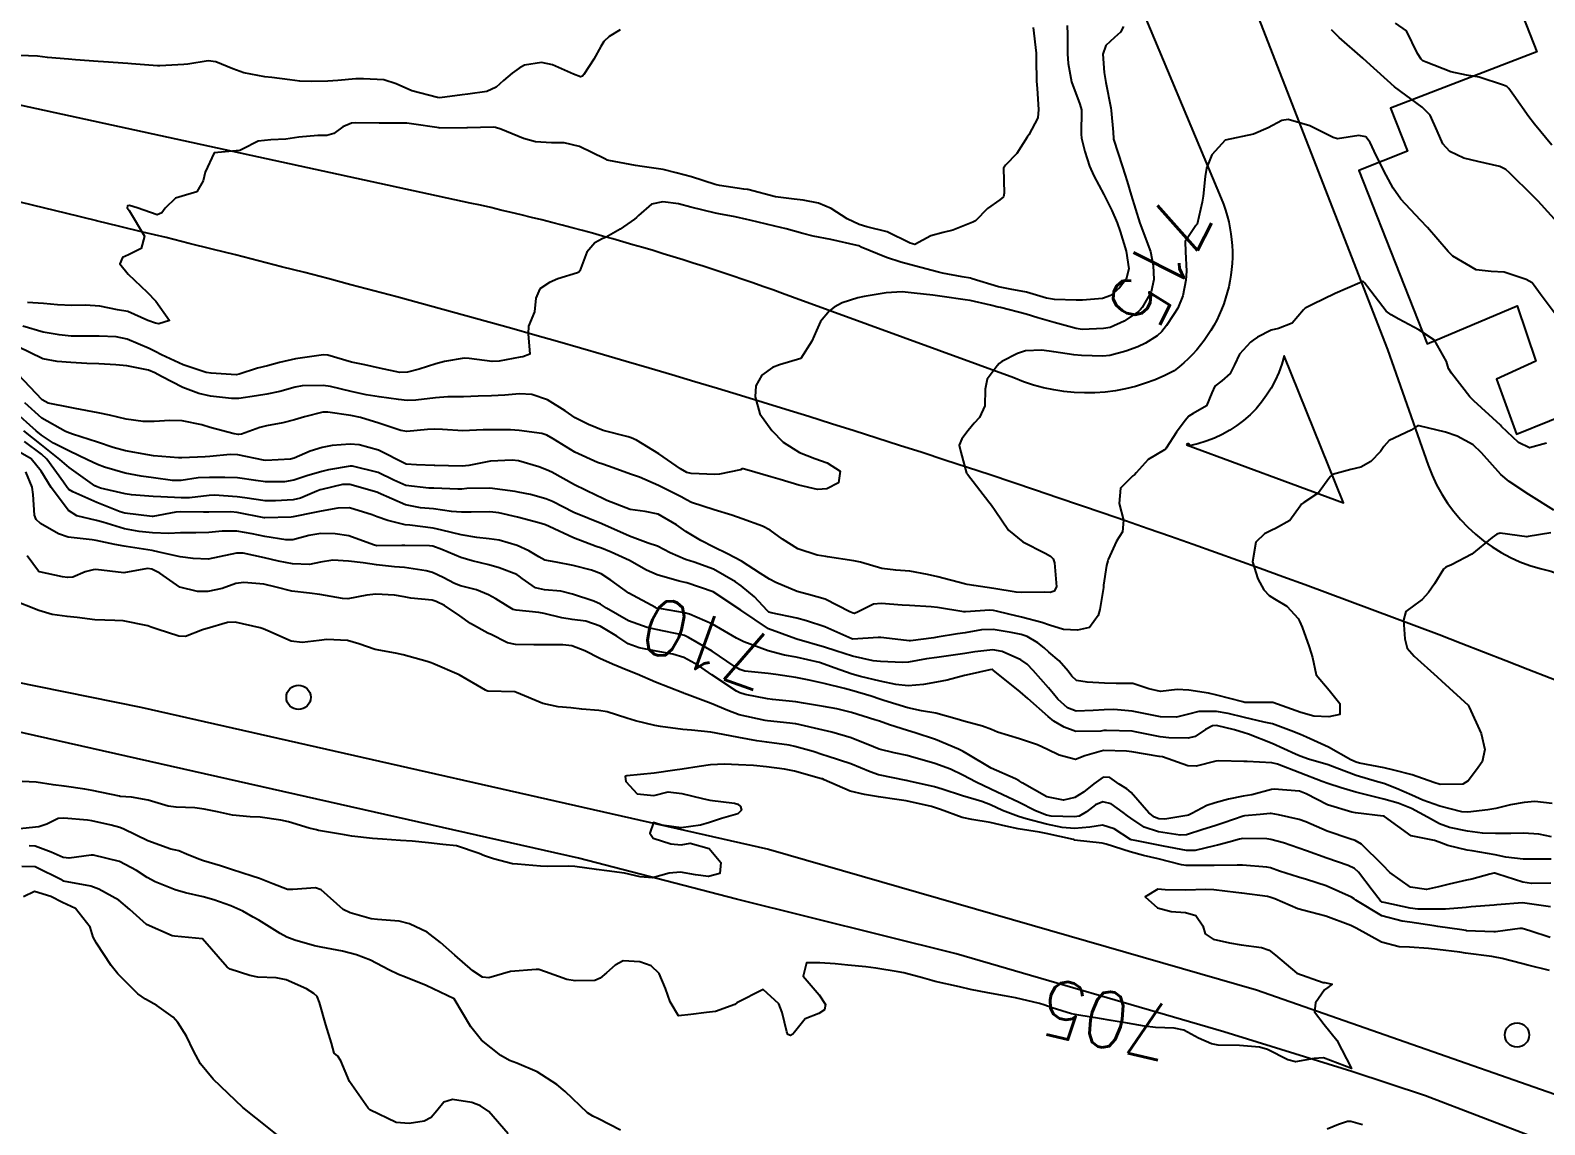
# Model space of a CAD drawing. Header units: metres. Extents: x 286371 to 293043, y 7462578 to 7466404.
# Drawn here: x 292730.1 to 292838, y 7462819.4 to 7462897.4 of the extents above; entities that cross this region are included whole.
import ezdxf
from ezdxf.enums import TextEntityAlignment as Align

# ---------------------------------------------------------------- set-up
doc = ezdxf.new("R2010")
doc.units = ezdxf.units.M
doc.header["$MEASUREMENT"] = 0
for name, color, linetype in [('Cotas', 45, 'Continuous'), ('Curvas de Nivel 1m', 11, 'Continuous'), ('Curvas de Nivel 5m', 15, 'Continuous'), ('Edificações', 30, 'Continuous'), ('Linha Férrea', 20, 'Continuous'), ('Postes', 20, 'Continuous'), ('Vias primárias', 230, 'Continuous')]:
    doc.layers.add(name, color=color, linetype=linetype)
doc.styles.add('Style-STANDARD', font='STANDARD.shx')

msp = doc.modelspace()

# ---------------------------------------------------------------- linework, layer by layer
at = {"layer": 'Curvas de Nivel 1m', "flags": 128}
for points, elevation in [([(292808.01, 7462897.64), (292807.8, 7462897.23), (292807.38, 7462896.84), (292806.76, 7462896.27), (292806.54, 7462895.66), (292806.64, 7462894.36), (292806.76, 7462893.65), (292807.12, 7462891.84), (292807.14, 7462891.65), (292807.27, 7462890.1), (292807.3, 7462889.64), (292807.31, 7462889.59), (292807.95, 7462887.63), (292808.27, 7462886.58), (292808.56, 7462885.62), (292809.17, 7462883.61), (292809.93, 7462881.6), (292810.13, 7462880.6), (292810.17, 7462879.6), (292809.98, 7462878.72), (292809.35, 7462877.61), (292809.23, 7462877.46), (292809.08, 7462877.32), (292808.07, 7462876.63), (292807.06, 7462876.19), (292806.6, 7462876.11), (292805.06, 7462876.05), (292804.64, 7462876.1), (292803.07, 7462876.54), (292801.91, 7462876.88), (292801.07, 7462877.12), (292799.25, 7462877.6), (292799.08, 7462877.64), (292798.53, 7462877.77), (292797.09, 7462878.1), (292796.73, 7462878.16), (292795.09, 7462878.4), (292794.44, 7462878.49), (292793.1, 7462878.63), (292792.24, 7462878.73), (292791.1, 7462878.64), (292789.55, 7462878.38), (292789.09, 7462878.3), (292787.96, 7462877.94), (292787.4, 7462877.63), (292787.08, 7462877.38), (292786.42, 7462876.61), (292786.15, 7462875.97), (292785.81, 7462875.2), (292785.02, 7462873.98), (292783.5, 7462873.52), (292783.01, 7462873.33), (292782.24, 7462872.79), (292781.83, 7462872.03), (292781.78, 7462871.23), (292782.11, 7462870.03), (292782.95, 7462868.84), (292783.77, 7462868), (292784.92, 7462867.27), (292786.03, 7462866.85), (292786.91, 7462866.53), (292787.82, 7462865.94), (292787.71, 7462865.12), (292786.88, 7462864.68), (292786.21, 7462864.64), (292784.89, 7462864.94), (292783.55, 7462865.34), (292782.9, 7462865.54), (292781.18, 7462866.04), (292780.91, 7462866.11), (292780.85, 7462866.1), (292780.73, 7462866.05), (292779.24, 7462865.72), (292778.9, 7462865.71), (292777.22, 7462865.78), (292776.9, 7462865.85), (292776.45, 7462866.11), (292774.92, 7462867.19), (292773.31, 7462868.16), (292772.94, 7462868.33), (292772.72, 7462868.38), (292770.94, 7462868.85), (292769.89, 7462869.27), (292768.96, 7462869.75), (292768.24, 7462870.24), (292766.99, 7462871.03), (292765.86, 7462871.4), (292764.99, 7462871.45), (292763.93, 7462871.36), (292762.99, 7462871.32), (292762.03, 7462871.29), (292760.99, 7462871.25), (292759.87, 7462871.25), (292758.99, 7462871.17), (292757.59, 7462871), (292756.98, 7462870.98), (292756.36, 7462871.04), (292754.99, 7462871.24), (292754.06, 7462871.39), (292752.99, 7462871.61), (292751.51, 7462871.98), (292751, 7462872.05), (292749.49, 7462872.03), (292749, 7462871.94), (292747.91, 7462871.63), (292746.99, 7462871.43), (292746.25, 7462871.31), (292744.98, 7462871.13), (292744.46, 7462871.12), (292742.98, 7462871.3), (292742.14, 7462871.49), (292740.99, 7462871.9), (292739.49, 7462872.68), (292739.01, 7462872.95), (292738.56, 7462873.14), (292737.02, 7462873.45), (292736.22, 7462873.52), (292735.02, 7462873.6), (292734.15, 7462873.62), (292733.02, 7462873.68), (292732.05, 7462873.76), (292731.02, 7462873.96), (292729.22, 7462874.83)], 716), ([(292772.16, 7462897.4), (292771.38, 7462896.92), (292771, 7462896.57), (292770.78, 7462896.2), (292770.27, 7462895.29), (292769.57, 7462894.22), (292769.46, 7462894.09), (292769.33, 7462894.04), (292768.82, 7462894.23), (292767.34, 7462894.9), (292766.54, 7462895.07), (292765.34, 7462894.88), (292764.97, 7462894.66), (292764.47, 7462894.3), (292763.84, 7462893.79), (292763.32, 7462893.31), (292762.65, 7462892.99), (292761.31, 7462892.81), (292760.9, 7462892.76), (292759.31, 7462892.54), (292759.13, 7462892.56), (292757.31, 7462893.05), (292756.2, 7462893.55), (292755.33, 7462893.83), (292753.88, 7462893.91), (292753.33, 7462893.89), (292752.03, 7462893.79), (292751.33, 7462893.73), (292750.14, 7462893.7), (292749.33, 7462893.74), (292748.62, 7462893.83), (292747.34, 7462893.99), (292746.83, 7462894.05), (292745.34, 7462894.33), (292744.55, 7462894.61), (292743.35, 7462895.1), (292742.81, 7462895.18), (292741.35, 7462894.95), (292741.08, 7462894.92), (292739.35, 7462894.83), (292739.2, 7462894.83), (292737.35, 7462894.97), (292737.07, 7462895), (292735.35, 7462895.12), (292734.96, 7462895.14), (292733.35, 7462895.25), (292732.85, 7462895.29), (292731.35, 7462895.43), (292730.65, 7462895.52), (292729.36, 7462895.57)], 719), ([(292803.99, 7462897.7), (292804.03, 7462897.05), (292804.02, 7462895.69), (292804.06, 7462894.99), (292804.3, 7462893.69), (292804.9, 7462892.09), (292805.02, 7462891.68), (292804.99, 7462889.96), (292805.02, 7462889.68), (292805.25, 7462888.72), (292805.59, 7462887.67), (292805.9, 7462886.99), (292806.62, 7462885.65), (292807.19, 7462884.52), (292807.56, 7462883.64), (292807.78, 7462883.02), (292808.21, 7462881.63), (292808.39, 7462880.36), (292808.21, 7462879.63), (292807.73, 7462879.01), (292807.1, 7462878.45), (292806.51, 7462878.24), (292805.09, 7462878.13), (292804.65, 7462878.13), (292803.09, 7462878.17), (292802.53, 7462878.28), (292801.1, 7462878.69), (292799.95, 7462878.91), (292799.1, 7462879.09), (292797.24, 7462879.66), (292797.11, 7462879.7), (292796.53, 7462879.8), (292795.12, 7462880.06), (292794.83, 7462880.12), (292793.12, 7462880.57), (292792.16, 7462880.84), (292791.13, 7462881.17), (292789.33, 7462881.91), (292789.16, 7462881.99), (292789.04, 7462882.03), (292787.16, 7462882.45), (292785.9, 7462882.7), (292785.17, 7462882.88), (292783.98, 7462883.2), (292783.17, 7462883.39), (292781.39, 7462883.83), (292781.18, 7462883.87), (292780.34, 7462884.06), (292779.19, 7462884.28), (292778.95, 7462884.32), (292777.19, 7462884.75), (292776.31, 7462885), (292775.2, 7462885.14), (292774.38, 7462884.96), (292773.45, 7462884.16), (292773.33, 7462884.01), (292773.18, 7462883.9), (292772.16, 7462883.19), (292771.16, 7462882.62), (292770.87, 7462882.49), (292770.34, 7462882.21), (292769.79, 7462881.56), (292769.28, 7462880.22), (292769.22, 7462880.13), (292769.12, 7462880.08), (292767.72, 7462879.64), (292767.11, 7462879.39), (292766.44, 7462878.93), (292766.14, 7462878.27), (292766.06, 7462877.29), (292765.62, 7462876.28), (292765.6, 7462875.73), (292765.73, 7462874.27), (292765.22, 7462874.1), (292765.03, 7462874.07), (292763.54, 7462873.79), (292763.03, 7462873.77), (292761.39, 7462873.98), (292761.03, 7462873.99), (292759.64, 7462873.75), (292759.02, 7462873.59), (292757.84, 7462873.22), (292757.01, 7462873), (292756.46, 7462872.98), (292755.02, 7462873.28), (292753.97, 7462873.51), (292753.02, 7462873.72), (292751.33, 7462874.2), (292751.03, 7462874.23), (292749.53, 7462874.02), (292749.03, 7462873.94), (292747.89, 7462873.69), (292747.02, 7462873.45), (292746.31, 7462873.28), (292745.01, 7462872.85), (292744.79, 7462872.82), (292743.01, 7462872.92), (292742.66, 7462872.98), (292741.02, 7462873.51), (292739.48, 7462874.23), (292739.03, 7462874.47), (292738.6, 7462874.69), (292737.04, 7462875.35), (292736.25, 7462875.52), (292735.05, 7462875.56), (292734.24, 7462875.56), (292733.05, 7462875.57), (292732.19, 7462875.65), (292731.05, 7462875.86), (292729.61, 7462876.28)], 717), ([(292801.57, 7462897.55), (292801.78, 7462895.73), (292801.8, 7462895.28), (292801.82, 7462893.73), (292801.86, 7462893.2), (292801.96, 7462891.72), (292801.9, 7462891.12), (292801.28, 7462889.9), (292801.2, 7462889.81), (292801.15, 7462889.74), (292800.42, 7462888.58), (292799.61, 7462887.76), (292799.47, 7462887.53), (292799.51, 7462885.76), (292799.47, 7462885.49), (292799.2, 7462885.29), (292798.32, 7462884.65), (292797.47, 7462883.79), (292797.28, 7462883.69), (292797.17, 7462883.64), (292795.86, 7462883.12), (292795.16, 7462882.96), (292794.29, 7462882.71), (292793.15, 7462882.1), (292792.81, 7462882.2), (292791.17, 7462883), (292789.73, 7462883.35), (292789.18, 7462883.52), (292788.32, 7462883.93), (292787.19, 7462884.65), (292786.29, 7462885.05), (292785.2, 7462885.26), (292784.54, 7462885.33), (292783.21, 7462885.49), (292781.24, 7462886.02), (292781.21, 7462886.02), (292780.97, 7462886.05), (292779.22, 7462886.29), (292778.93, 7462886.37), (292777.23, 7462886.91), (292776.15, 7462887.2), (292775.23, 7462887.43), (292773.73, 7462887.66), (292773.24, 7462887.73), (292771.35, 7462888.08), (292771.24, 7462888.11), (292771.06, 7462888.2), (292769.26, 7462889.07), (292768.17, 7462889.33), (292767.26, 7462889.33), (292766.12, 7462889.41), (292765.26, 7462889.64), (292763.65, 7462890.31), (292763.28, 7462890.43), (292763.14, 7462890.45), (292761.27, 7462890.41), (292761.22, 7462890.4), (292759.27, 7462890.39), (292759.25, 7462890.4), (292757.28, 7462890.69), (292756.96, 7462890.73), (292755.28, 7462890.74), (292754.98, 7462890.74), (292753.28, 7462890.76), (292753.02, 7462890.73), (292752.39, 7462890.48), (292751.75, 7462890), (292751.26, 7462889.86), (292750.62, 7462889.87), (292749.26, 7462889.75), (292748.33, 7462889.61), (292747.26, 7462889.56), (292746.37, 7462889.47), (292745.25, 7462888.88), (292745.06, 7462888.79), (292743.24, 7462888.62), (292742.6, 7462887.26), (292742.45, 7462886.64), (292741.99, 7462885.86), (292741.2, 7462885.62), (292740.47, 7462885.39), (292739.73, 7462884.68), (292739.5, 7462884.35), (292739.18, 7462884.21), (292737.75, 7462884.71), (292737.19, 7462884.88), (292737.05, 7462884.85), (292737.04, 7462884.72), (292737.18, 7462884.52), (292738.26, 7462882.7), (292738.04, 7462881.8), (292737.13, 7462881.35), (292736.69, 7462881.16), (292736.52, 7462880.72), (292737.11, 7462879.98), (292738.45, 7462878.69), (292739.08, 7462878.05), (292740.06, 7462876.67), (292739.3, 7462876.44), (292739.06, 7462876.49), (292738.5, 7462876.69), (292737.07, 7462877.31), (292736.35, 7462877.45), (292735.08, 7462877.69), (292734.07, 7462877.77), (292733.08, 7462877.75), (292732.07, 7462877.8), (292731.08, 7462877.88), (292729.94, 7462877.97)], 718), ([(292839.18, 7462883.4), (292837.55, 7462885.18), (292837.21, 7462885.53), (292835.52, 7462887.21), (292835.24, 7462887.45), (292834.82, 7462887.65), (292833.25, 7462888.02), (292832.27, 7462888.24), (292831.26, 7462888.72), (292830.77, 7462889.28), (292830.37, 7462890.2), (292829.87, 7462891.3), (292829.3, 7462891.89), (292827.32, 7462893.33), (292825.35, 7462895.12), (292825.07, 7462895.37), (292823.38, 7462896.85), (292822.84, 7462897.4)], 716), ([(292838.53, 7462889.17), (292837.29, 7462890.67), (292836.88, 7462891.19), (292835.81, 7462892.72), (292835.46, 7462893.21), (292835.33, 7462893.35), (292835.09, 7462893.46), (292833.34, 7462894.01), (292832.44, 7462894.15), (292831.34, 7462894.39), (292829.57, 7462895.08), (292829.35, 7462895.18), (292829.21, 7462895.31), (292828.97, 7462895.7), (292828.18, 7462897.32), (292827.39, 7462897.87)], 717), ([(292838.15, 7462867.95), (292836.93, 7462867.61), (292836.15, 7462867.98), (292834.95, 7462869.12), (292834.86, 7462869.22), (292832.98, 7462870.95), (292832.68, 7462871.25), (292831.37, 7462872.92), (292831.16, 7462873.27), (292831.03, 7462873.77), (292830.16, 7462875.29), (292829.06, 7462876.01), (292827.63, 7462876.77), (292827.08, 7462877.08), (292826.73, 7462877.34), (292825.39, 7462879.09), (292825.18, 7462879.36), (292825.12, 7462879.43), (292825.03, 7462879.45), (292824.84, 7462879.37), (292823.1, 7462878.6), (292821.48, 7462877.81), (292821.09, 7462877.63), (292820.96, 7462877.57), (292820.84, 7462877.44), (292820.02, 7462876.5), (292819.06, 7462876.11), (292818.54, 7462875.99), (292817.55, 7462875.49), (292817.26, 7462875.29), (292817.05, 7462875.13), (292816.27, 7462874.27), (292815.91, 7462873.51), (292815.62, 7462872.91), (292815.01, 7462872.37), (292814.52, 7462872.01), (292814.3, 7462871.53), (292813.93, 7462870.59), (292812.97, 7462870.06), (292812.66, 7462869.87), (292812.41, 7462869.56), (292811.8, 7462868.72), (292811.05, 7462867.58), (292811, 7462867.51), (292810.93, 7462867.46), (292809.76, 7462866.77), (292808.91, 7462865.82), (292808.81, 7462865.71), (292808.68, 7462865.62), (292807.79, 7462864.73), (292807.71, 7462863.63), (292808.02, 7462862.46), (292807.95, 7462861.63), (292807.51, 7462860.96), (292806.92, 7462859.64), (292806.89, 7462859.56), (292806.81, 7462859.22), (292806.6, 7462857.83), (292806.58, 7462857.65), (292806.32, 7462856.08), (292806.2, 7462855.65), (292805.6, 7462854.8), (292804.73, 7462854.62), (292803.75, 7462854.67), (292802.73, 7462854.97), (292802.19, 7462855.17), (292800.75, 7462855.55), (292799.84, 7462855.76), (292798.97, 7462855.98), (292798.76, 7462856.02), (292798.5, 7462856.04), (292796.76, 7462855.92), (292796.63, 7462855.93), (292794.76, 7462856.23), (292794.32, 7462856.28), (292792.76, 7462856.37), (292792.24, 7462856.4), (292790.76, 7462856.52), (292790.2, 7462856.46), (292789.12, 7462855.92), (292788.86, 7462855.81), (292788.75, 7462855.82), (292788.51, 7462855.93), (292786.77, 7462856.82), (292785.58, 7462857.16), (292784.77, 7462857.37), (292783.24, 7462858.01), (292782.79, 7462858.25), (292782.16, 7462858.66), (292780.81, 7462859.53), (292779.81, 7462860.06), (292778.82, 7462860.53), (292777.91, 7462861.01), (292776.84, 7462861.65), (292776.18, 7462862.11), (292774.86, 7462862.88), (292773.93, 7462863.08), (292772.86, 7462863.22), (292771.2, 7462863.86), (292770.87, 7462864.02), (292770.46, 7462864.2), (292768.89, 7462864.98), (292767.28, 7462865.87), (292766.9, 7462866.05), (292766.36, 7462866.26), (292764.91, 7462866.67), (292764.47, 7462866.73), (292762.91, 7462866.66), (292761.38, 7462866.35), (292760.91, 7462866.29), (292758.95, 7462866.35), (292758.91, 7462866.35), (292757.65, 7462866.4), (292756.91, 7462866.44), (292756.87, 7462866.46), (292754.93, 7462867.44), (292753.57, 7462867.82), (292752.93, 7462867.87), (292751.64, 7462867.78), (292750.93, 7462867.64), (292750.08, 7462867.36), (292748.92, 7462866.86), (292748.66, 7462866.79), (292746.92, 7462866.71), (292746.75, 7462866.73), (292744.92, 7462867.1), (292744.38, 7462867.14), (292742.92, 7462866.99), (292742.59, 7462866.96), (292740.92, 7462866.89), (292740.69, 7462866.89), (292738.92, 7462867.04), (292738.51, 7462867.1), (292736.92, 7462867.39), (292736.03, 7462867.62), (292734.93, 7462868), (292733.15, 7462868.57), (292732.94, 7462868.64), (292732.63, 7462868.78), (292730.96, 7462869.73), (292729.74, 7462870.82)], 714), ([(292838.66, 7462863.16), (292836.88, 7462864.28), (292835.49, 7462865.21), (292834.9, 7462865.7), (292833.52, 7462867.24), (292832.93, 7462867.82), (292831.78, 7462868.43), (292830.95, 7462868.72), (292829.08, 7462869.17), (292828.95, 7462869.17), (292828.51, 7462868.87), (292826.94, 7462868.12), (292826.57, 7462867.71), (292826.32, 7462867.35), (292825.63, 7462866.64), (292824.91, 7462866.23), (292824.22, 7462866.07), (292822.9, 7462865.7), (292822.75, 7462865.56), (292822.64, 7462865.41), (292821.9, 7462864.41), (292820.87, 7462863.72), (292820.7, 7462863.6), (292820.59, 7462863.44), (292819.86, 7462862.44), (292818.84, 7462861.86), (292818.57, 7462861.74), (292818.05, 7462861.48), (292817.43, 7462860.88), (292817.2, 7462859.49), (292817.58, 7462858.27), (292818.02, 7462857.48), (292818.39, 7462857.09), (292818.76, 7462856.85), (292819.64, 7462856.33), (292820.45, 7462855.44), (292820.56, 7462855.26), (292820.74, 7462854.84), (292821.24, 7462853.43), (292821.47, 7462852.66), (292821.73, 7462851.42), (292822.67, 7462850.35), (292823.43, 7462849.39), (292823.43, 7462848.6), (292822.64, 7462848.44), (292821.57, 7462848.49), (292820.64, 7462848.75), (292818.65, 7462849.46), (292816.69, 7462849.46), (292816.65, 7462849.46), (292816.51, 7462849.5), (292814.66, 7462849.99), (292814.07, 7462850.13), (292812.67, 7462850.35), (292811.84, 7462850.39), (292810.66, 7462850.25), (292809.83, 7462850.43), (292808.67, 7462850.82), (292807.49, 7462850.82), (292806.67, 7462850.83), (292805.42, 7462850.91), (292804.67, 7462851.02), (292804.33, 7462851.33), (292804.07, 7462851.69), (292803.43, 7462852.44), (292802.7, 7462853.04), (292802.35, 7462853.35), (292801.91, 7462853.72), (292801.16, 7462854.17), (292800.73, 7462854.31), (292800.02, 7462854.46), (292798.74, 7462854.66), (292797.89, 7462854.63), (292796.73, 7462854.43), (292796.19, 7462854.35), (292794.73, 7462854.12), (292794.49, 7462854.08), (292792.84, 7462853.86), (292792.74, 7462853.85), (292792.56, 7462853.87), (292790.73, 7462854.09), (292790.53, 7462854.09), (292788.72, 7462853.98), (292788.65, 7462854), (292786.74, 7462854.86), (292785.42, 7462855.29), (292784.75, 7462855.46), (292782.91, 7462855.85), (292782.75, 7462855.9), (292782.62, 7462856.02), (292781.72, 7462856.99), (292780.78, 7462857.77), (292780.38, 7462858.05), (292778.8, 7462858.96), (292777.43, 7462859.47), (292776.81, 7462859.64), (292775.72, 7462860.12), (292774.82, 7462860.59), (292774.14, 7462860.82), (292772.83, 7462861.32), (292770.84, 7462862.19), (292768.86, 7462863.01), (292767.33, 7462863.79), (292766.87, 7462863.98), (292765.76, 7462864.27), (292764.88, 7462864.45), (292764.67, 7462864.49), (292762.88, 7462864.73), (292761.23, 7462864.7), (292760.88, 7462864.66), (292760.58, 7462864.66), (292758.88, 7462864.74), (292758.53, 7462864.74), (292756.89, 7462864.92), (292756.02, 7462865.3), (292754.91, 7462865.86), (292753.09, 7462866.29), (292752.91, 7462866.29), (292751.37, 7462866.04), (292750.91, 7462865.93), (292749.83, 7462865.6), (292748.9, 7462865.3), (292748.25, 7462865.19), (292746.89, 7462865.18), (292746.2, 7462865.27), (292744.9, 7462865.48), (292744, 7462865.5), (292742.9, 7462865.5), (292742.08, 7462865.46), (292740.89, 7462865.29), (292740.26, 7462865.29), (292738.9, 7462865.47), (292738.02, 7462865.58), (292736.9, 7462865.79), (292735.42, 7462866.22), (292734.91, 7462866.42), (292734.21, 7462866.76), (292732.92, 7462867.36), (292731.78, 7462867.95), (292730.94, 7462868.5), (292730.56, 7462868.81), (292728.97, 7462870.24)], 713), ([(292838.46, 7462861.54), (292836.84, 7462861.28), (292836.75, 7462861.27), (292834.84, 7462861.52), (292834.6, 7462861.46), (292834.28, 7462861.22), (292832.82, 7462860.02), (292831.38, 7462859.28), (292830.97, 7462859.11), (292830.8, 7462858.95), (292830.16, 7462857.92), (292829.75, 7462857.3), (292829.28, 7462856.79), (292828.76, 7462856.43), (292828.13, 7462855.95), (292827.96, 7462855.33), (292828.05, 7462854), (292828.22, 7462853.32), (292828.71, 7462852.75), (292830.36, 7462851.29), (292830.68, 7462851.01), (292832.56, 7462849.26), (292832.65, 7462849.13), (292833.49, 7462847.24), (292833.75, 7462846.1), (292833.56, 7462845.24), (292833.16, 7462844.67), (292832.57, 7462843.87), (292832.18, 7462843.65), (292830.57, 7462843.62), (292830.12, 7462843.75), (292828.58, 7462844.3), (292827.27, 7462844.64), (292826.59, 7462844.8), (292824.82, 7462845.14), (292824.59, 7462845.2), (292824.22, 7462845.38), (292822.61, 7462846.28), (292821.05, 7462847), (292820.62, 7462847.17), (292819.96, 7462847.44), (292818.63, 7462847.93), (292818.04, 7462848.07), (292816.64, 7462848.4), (292815.48, 7462848.67), (292814.64, 7462848.82), (292813.38, 7462848.81), (292812.64, 7462848.62), (292811.78, 7462848.42), (292810.64, 7462848.45), (292809.58, 7462848.66), (292808.64, 7462848.84), (292807.33, 7462848.95), (292806.64, 7462848.94), (292805.86, 7462848.88), (292804.64, 7462848.84), (292804.03, 7462849.08), (292803.34, 7462849.7), (292803.03, 7462850.08), (292802.67, 7462850.5), (292801.57, 7462851.73), (292801.14, 7462852.19), (292800.7, 7462852.51), (292799.38, 7462853.09), (292798.71, 7462853.22), (292797.43, 7462853.07), (292796.71, 7462852.95), (292795.71, 7462852.82), (292794.71, 7462852.67), (292793.99, 7462852.56), (292792.7, 7462852.33), (292792.26, 7462852.31), (292790.7, 7462852.39), (292790.17, 7462852.44), (292788.71, 7462852.75), (292787.52, 7462853.14), (292786.72, 7462853.41), (292784.74, 7462853.97), (292784.66, 7462853.99), (292782.73, 7462854.7), (292780.75, 7462856.04), (292778.77, 7462857.34), (292776.9, 7462857.99), (292776.78, 7462858.01), (292776.35, 7462858.11), (292774.79, 7462858.56), (292774.04, 7462858.9), (292772.81, 7462859.57), (292771.52, 7462860.18), (292770.82, 7462860.45), (292770.44, 7462860.58), (292768.83, 7462861.19), (292767.1, 7462861.99), (292766.84, 7462862.11), (292766.35, 7462862.26), (292764.85, 7462862.67), (292763.52, 7462862.98), (292762.86, 7462863.05), (292761.55, 7462863.03), (292760.85, 7462863.02), (292760.15, 7462863.07), (292758.86, 7462863.25), (292757.94, 7462863.32), (292756.87, 7462863.55), (292754.92, 7462864.41), (292754.88, 7462864.43), (292754.83, 7462864.45), (292752.89, 7462864.99), (292752.38, 7462864.99), (292750.89, 7462864.64), (292750.78, 7462864.61), (292750.55, 7462864.51), (292749.38, 7462864.02), (292748.87, 7462863.91), (292747.61, 7462863.82), (292746.87, 7462863.84), (292745.41, 7462864.05), (292744.88, 7462864.12), (292743.26, 7462864.23), (292742.88, 7462864.22), (292741.47, 7462864.05), (292740.87, 7462864.04), (292739.43, 7462864.12), (292738.88, 7462864.14), (292737.33, 7462864.25), (292736.88, 7462864.33), (292735.13, 7462864.74), (292734.89, 7462864.82), (292734.74, 7462864.89), (292732.91, 7462866.2), (292732.23, 7462866.78), (292730.93, 7462867.83), (292729.66, 7462868.82)], 712), ([(292838.55, 7462842.26), (292837.32, 7462842.41), (292836.55, 7462842.33), (292835.59, 7462842.17), (292834.54, 7462841.91), (292833.97, 7462841.81), (292832.54, 7462841.64), (292832.12, 7462841.68), (292830.55, 7462842.07), (292829.35, 7462842.5), (292828.56, 7462842.86), (292827.47, 7462843.33), (292826.57, 7462843.68), (292826.11, 7462843.81), (292824.58, 7462844.25), (292823.2, 7462844.78), (292822.59, 7462845.01), (292821.19, 7462845.43), (292820.6, 7462845.63), (292820.27, 7462845.77), (292818.61, 7462846.54), (292816.91, 7462847.2), (292816.62, 7462847.29), (292815.91, 7462847.51), (292814.63, 7462847.81), (292814.35, 7462847.8), (292813.86, 7462847.54), (292813.12, 7462847.04), (292812.61, 7462846.93), (292811.24, 7462846.95), (292810.62, 7462847.02), (292808.85, 7462847.38), (292808.62, 7462847.41), (292806.8, 7462847.47), (292806.62, 7462847.46), (292806.4, 7462847.42), (292804.62, 7462847.4), (292803.78, 7462847.7), (292803.06, 7462848.14), (292802.64, 7462848.46), (292801.2, 7462849.74), (292800.66, 7462850.21), (292798.74, 7462851.77), (292798.68, 7462851.8), (292798.66, 7462851.8), (292798.48, 7462851.78), (292797.02, 7462851.46), (292796.68, 7462851.38), (292795.45, 7462851.05), (292794.68, 7462850.9), (292793.77, 7462850.75), (292792.67, 7462850.65), (292791.8, 7462850.74), (292790.68, 7462850.99), (292789.28, 7462851.32), (292788.69, 7462851.49), (292787.41, 7462851.94), (292786.7, 7462852.2), (292786.36, 7462852.3), (292784.7, 7462852.68), (292783.86, 7462852.84), (292782.71, 7462853.13), (292780.97, 7462853.79), (292780.72, 7462853.9), (292780.44, 7462854.05), (292778.74, 7462855.04), (292777.1, 7462855.75), (292776.75, 7462855.85), (292775.1, 7462856.13), (292774.75, 7462856.19), (292774.67, 7462856.22), (292772.77, 7462857.25), (292771.48, 7462858.18), (292770.79, 7462858.62), (292770.12, 7462858.88), (292768.8, 7462859.22), (292767.6, 7462859.45), (292766.8, 7462859.61), (292766.37, 7462859.83), (292765.66, 7462860.27), (292764.82, 7462860.65), (292763.53, 7462861.02), (292762.83, 7462861.13), (292761.94, 7462861.22), (292760.83, 7462861.41), (292759.46, 7462861.75), (292758.84, 7462861.88), (292757.16, 7462862.09), (292756.84, 7462862.13), (292755.61, 7462862.43), (292754.85, 7462862.68), (292754.48, 7462862.83), (292752.87, 7462863.32), (292752.04, 7462863.31), (292750.86, 7462863.1), (292750.38, 7462863), (292748.86, 7462862.69), (292748.72, 7462862.67), (292746.85, 7462862.62), (292746.8, 7462862.62), (292744.86, 7462862.99), (292744.42, 7462863.04), (292742.86, 7462863.03), (292742.47, 7462863.02), (292740.86, 7462863.04), (292740.5, 7462863.02), (292738.85, 7462862.72), (292738.82, 7462862.72), (292736.86, 7462862.96), (292736.54, 7462863.04), (292734.87, 7462863.7), (292733.17, 7462864.48), (292732.88, 7462864.64), (292732.76, 7462864.78), (292732.5, 7462865.17), (292731.31, 7462866.8), (292730.92, 7462867.15), (292729.71, 7462868.05)], 711), ([(292838.48, 7462838.29), (292837.37, 7462838.3), (292836.48, 7462838.3), (292835.25, 7462838.45), (292834.48, 7462838.61), (292832.86, 7462838.88), (292832.5, 7462838.94), (292831.13, 7462839.28), (292830.51, 7462839.51), (292830.18, 7462839.62), (292828.51, 7462839.96), (292826.61, 7462841.34), (292826.53, 7462841.37), (292826.51, 7462841.37), (292824.54, 7462841.6), (292824.28, 7462841.64), (292822.55, 7462842.16), (292821.03, 7462842.95), (292820.56, 7462843.14), (292818.74, 7462843.29), (292818.56, 7462843.27), (292817.15, 7462842.89), (292816.55, 7462842.78), (292815.49, 7462842.57), (292814.55, 7462842.31), (292813.96, 7462842.11), (292812.89, 7462841.55), (292812.64, 7462841.44), (292812.53, 7462841.41), (292810.96, 7462841.15), (292810.53, 7462841.18), (292810.22, 7462841.28), (292809.83, 7462841.59), (292808.56, 7462843.05), (292808.24, 7462843.31), (292807.71, 7462843.63), (292807.04, 7462844.12), (292806.57, 7462844.15), (292805.91, 7462843.66), (292805.17, 7462843.06), (292804.55, 7462842.69), (292803.73, 7462842.51), (292802.55, 7462842.74), (292800.79, 7462843.74), (292800.57, 7462843.89), (292800.31, 7462844.01), (292798.58, 7462844.78), (292796.87, 7462845.8), (292796.6, 7462845.98), (292796.26, 7462846.14), (292794.61, 7462846.83), (292793.17, 7462847.31), (292792.62, 7462847.47), (292791.35, 7462847.88), (292790.63, 7462848.12), (292790.3, 7462848.23), (292788.64, 7462848.74), (292787.58, 7462849), (292786.65, 7462849.18), (292785.21, 7462849.42), (292784.66, 7462849.5), (292783, 7462849.67), (292782.66, 7462849.72), (292781.07, 7462850.04), (292780.67, 7462850.16), (292780.45, 7462850.27), (292778.68, 7462851.43), (292777.73, 7462852.09), (292776.7, 7462852.67), (292775.91, 7462852.91), (292774.71, 7462853.12), (292773.5, 7462853.36), (292772.72, 7462853.65), (292771.91, 7462854.18), (292770.73, 7462854.9), (292769.7, 7462855.25), (292768.74, 7462855.38), (292767.99, 7462855.49), (292766.75, 7462855.81), (292766.37, 7462855.88), (292764.75, 7462856.03), (292764.54, 7462856.09), (292764.18, 7462856.3), (292763.29, 7462856.85), (292762.77, 7462857.14), (292761.92, 7462857.49), (292760.78, 7462857.78), (292760.35, 7462857.93), (292759.55, 7462858.37), (292758.79, 7462858.73), (292758.34, 7462858.84), (292756.79, 7462859.07), (292756.09, 7462859.13), (292754.8, 7462859.28), (292753.84, 7462859.42), (292752.8, 7462859.53), (292751.69, 7462859.6), (292750.8, 7462859.47), (292750.02, 7462859.29), (292748.8, 7462859.34), (292747.81, 7462859.54), (292746.81, 7462859.78), (292745.3, 7462860.1), (292744.82, 7462860.11), (292743.59, 7462859.84), (292742.81, 7462859.68), (292741.74, 7462859.71), (292740.81, 7462859.85), (292739.31, 7462860.18), (292738.82, 7462860.29), (292736.96, 7462860.57), (292736.82, 7462860.59), (292736.15, 7462860.72), (292734.83, 7462861.01), (292734.53, 7462861.05), (292732.83, 7462861.23), (292732.15, 7462861.47), (292730.85, 7462862.21), (292730.55, 7462862.51), (292730.44, 7462862.81), (292730.34, 7462864.28), (292730.26, 7462864.81), (292729.82, 7462865.9)], 709), ([(292838.46, 7462836.59), (292837.07, 7462836.57), (292836.46, 7462836.65), (292834.67, 7462837.22), (292834.46, 7462837.29), (292834.4, 7462837.3), (292834.11, 7462837.23), (292832.83, 7462836.88), (292832.46, 7462836.79), (292831.22, 7462836.51), (292830.45, 7462836.33), (292829.61, 7462836.14), (292828.45, 7462836.3), (292826.99, 7462837.34), (292826.48, 7462837.88), (292824.98, 7462839.37), (292824.51, 7462839.63), (292824.14, 7462839.75), (292822.52, 7462840.29), (292821, 7462840.95), (292820.53, 7462841.13), (292819.06, 7462841.46), (292818.54, 7462841.54), (292818.46, 7462841.54), (292817.75, 7462841.48), (292816.64, 7462841.39), (292816.53, 7462841.36), (292815.16, 7462840.88), (292814.52, 7462840.67), (292813.66, 7462840.4), (292812.51, 7462840.04), (292812.06, 7462840.01), (292810.51, 7462840.24), (292809.49, 7462840.58), (292808.53, 7462841.22), (292808.3, 7462841.39), (292807.98, 7462841.63), (292807.14, 7462842.24), (292806.55, 7462842.39), (292806.03, 7462842.18), (292805.38, 7462841.67), (292804.85, 7462841.36), (292804.53, 7462841.31), (292802.87, 7462841.37), (292802.53, 7462841.43), (292801.75, 7462841.73), (292800.54, 7462842.35), (292799.42, 7462842.89), (292798.56, 7462843.28), (292797.52, 7462843.79), (292796.57, 7462844.29), (292795.69, 7462844.7), (292794.58, 7462845.11), (292792.83, 7462845.62), (292792.59, 7462845.68), (292791.68, 7462845.88), (292790.6, 7462846.14), (292790.21, 7462846.29), (292788.61, 7462846.94), (292787.23, 7462847.34), (292786.62, 7462847.48), (292784.67, 7462847.94), (292784.63, 7462847.95), (292784.25, 7462847.99), (292782.64, 7462848.15), (292782.48, 7462848.17), (292780.64, 7462848.58), (292779.82, 7462848.89), (292778.65, 7462849.4), (292776.75, 7462850.1), (292776.66, 7462850.14), (292776.61, 7462850.16), (292774.68, 7462850.92), (292773.37, 7462851.47), (292772.69, 7462851.75), (292771.62, 7462852.18), (292770.7, 7462852.6), (292769.63, 7462853.14), (292768.71, 7462853.51), (292768.06, 7462853.58), (292766.71, 7462853.56), (292766.01, 7462853.57), (292764.71, 7462853.59), (292764.12, 7462853.71), (292762.91, 7462854.32), (292762.78, 7462854.38), (292762.73, 7462854.4), (292761.5, 7462855.1), (292760.74, 7462855.63), (292759.64, 7462856.37), (292759.04, 7462856.66), (292758.76, 7462856.75), (292757.25, 7462856.9), (292756.76, 7462856.98), (292756.09, 7462857.1), (292754.76, 7462857.17), (292754.11, 7462857.11), (292752.76, 7462856.85), (292752.38, 7462856.86), (292750.76, 7462857.15), (292750.03, 7462857.25), (292748.77, 7462857.4), (292747.65, 7462857.68), (292746.78, 7462857.89), (292745.34, 7462858.02), (292744.78, 7462857.95), (292743.8, 7462857.58), (292742.78, 7462857.38), (292742.04, 7462857.37), (292740.78, 7462857.69), (292739.36, 7462858.68), (292738.8, 7462858.97), (292738.48, 7462859.01), (292736.79, 7462858.71), (292734.8, 7462858.93), (292734.62, 7462858.92), (292734.05, 7462858.76), (292733.16, 7462858.4), (292732.79, 7462858.36), (292732.43, 7462858.42), (292730.79, 7462858.76), (292730.71, 7462858.82), (292729.91, 7462859.92)], 708), ([(292838.43, 7462834.9), (292836.43, 7462835.19), (292834.62, 7462835.04), (292834.43, 7462835.02), (292832.79, 7462834.89), (292832.43, 7462834.86), (292830.96, 7462834.74), (292830.43, 7462834.73), (292828.99, 7462834.74), (292828.43, 7462834.81), (292826.58, 7462835.2), (292826.44, 7462835.24), (292826.31, 7462835.35), (292825.73, 7462836.08), (292824.76, 7462837.37), (292824.48, 7462837.63), (292824.02, 7462837.84), (292822.49, 7462838.37), (292821.04, 7462838.89), (292820.5, 7462839.07), (292819.41, 7462839.45), (292818.51, 7462839.71), (292818.23, 7462839.74), (292816.51, 7462839.76), (292816.28, 7462839.72), (292815.51, 7462839.51), (292814.72, 7462839.3), (292814.5, 7462839.25), (292813.12, 7462838.92), (292812.49, 7462838.91), (292810.86, 7462839.22), (292810.5, 7462839.3), (292810.27, 7462839.35), (292808.85, 7462839.62), (292808.56, 7462839.68), (292808.51, 7462839.71), (292807.34, 7462840.46), (292806.52, 7462840.72), (292805.61, 7462840.57), (292804.52, 7462840.48), (292803.65, 7462840.56), (292802.52, 7462840.79), (292801.09, 7462841.17), (292800.53, 7462841.33), (292799.4, 7462841.76), (292798.54, 7462842.16), (292797.91, 7462842.41), (292796.55, 7462842.82), (292795.1, 7462843.28), (292794.56, 7462843.44), (292792.74, 7462843.86), (292792.56, 7462843.9), (292792.52, 7462843.91), (292790.57, 7462844.31), (292789.96, 7462844.52), (292788.58, 7462845.08), (292786.91, 7462845.63), (292786.59, 7462845.74), (292785.91, 7462845.96), (292784.61, 7462846.33), (292784.19, 7462846.42), (292782.61, 7462846.64), (292781.9, 7462846.74), (292780.62, 7462846.96), (292779.49, 7462847.19), (292778.62, 7462847.34), (292777.23, 7462847.49), (292776.63, 7462847.54), (292775.02, 7462847.74), (292774.63, 7462847.81), (292773.25, 7462848.16), (292772.64, 7462848.35), (292771.24, 7462848.79), (292770.64, 7462848.89), (292769.42, 7462848.99), (292768.65, 7462849.09), (292767.75, 7462849.14), (292766.65, 7462849.39), (292764.78, 7462850.18), (292764.66, 7462850.21), (292762.72, 7462850.26), (292762.66, 7462850.28), (292762.56, 7462850.33), (292760.68, 7462851.43), (292758.82, 7462852.25), (292758.69, 7462852.29), (292758.4, 7462852.39), (292756.7, 7462852.86), (292756.16, 7462852.97), (292754.71, 7462853.23), (292753.54, 7462853.64), (292752.72, 7462853.88), (292751.26, 7462853.95), (292750.71, 7462853.89), (292749.49, 7462853.74), (292748.71, 7462853.83), (292747.05, 7462854.56), (292746.73, 7462854.72), (292746.51, 7462854.78), (292744.73, 7462855.18), (292744.19, 7462855.15), (292742.73, 7462854.74), (292742.64, 7462854.71), (292742.41, 7462854.63), (292741.2, 7462854.16), (292740.72, 7462854.18), (292739.17, 7462854.68), (292738.74, 7462854.84), (292738.51, 7462854.92), (292736.74, 7462855.29), (292736.15, 7462855.31), (292734.74, 7462855.36), (292733.48, 7462855.51), (292732.75, 7462855.58), (292731.69, 7462855.74), (292730.75, 7462856.02), (292728.82, 7462856.78)], 707), ([(292838.4, 7462832.72), (292836.96, 7462833.19), (292836.41, 7462833.35), (292836.24, 7462833.36), (292835.21, 7462833.21), (292834.51, 7462833.11), (292834.4, 7462833.11), (292832.46, 7462833.2), (292832.4, 7462833.21), (292832.11, 7462833.26), (292830.41, 7462833.51), (292830.15, 7462833.54), (292828.41, 7462833.8), (292827.86, 7462833.88), (292826.42, 7462834.26), (292824.56, 7462835.37), (292824.45, 7462835.46), (292824.25, 7462835.58), (292822.46, 7462836.39), (292821.04, 7462836.85), (292820.47, 7462837.01), (292819.13, 7462837.45), (292818.48, 7462837.67), (292818.23, 7462837.72), (292816.48, 7462837.87), (292816.1, 7462837.88), (292814.48, 7462837.84), (292814.17, 7462837.84), (292812.48, 7462837.84), (292812.14, 7462837.9), (292810.49, 7462838.33), (292809.45, 7462838.57), (292808.49, 7462838.82), (292806.78, 7462839.37), (292806.5, 7462839.44), (292804.52, 7462839.66), (292804.5, 7462839.67), (292804.44, 7462839.69), (292802.51, 7462840.12), (292802.02, 7462840.21), (292800.51, 7462840.45), (292799.62, 7462840.66), (292798.52, 7462840.9), (292797.2, 7462841.12), (292796.53, 7462841.27), (292794.98, 7462841.83), (292794.54, 7462841.98), (292794.33, 7462842.04), (292792.54, 7462842.45), (292791.87, 7462842.55), (292790.55, 7462842.73), (292789.56, 7462842.9), (292788.55, 7462843.14), (292786.68, 7462843.95), (292786.56, 7462844.01), (292786.49, 7462844.03), (292784.58, 7462844.56), (292783.87, 7462844.7), (292782.58, 7462844.87), (292781.65, 7462844.96), (292780.59, 7462845.02), (292779.59, 7462845.06), (292778.59, 7462845.02), (292777.78, 7462844.89), (292776.58, 7462844.71), (292776.06, 7462844.64), (292774.58, 7462844.42), (292772.63, 7462844.23), (292772.57, 7462844.22), (292772.51, 7462844.18), (292772.57, 7462843.82), (292773.36, 7462842.96), (292774.55, 7462842.83), (292775.57, 7462843.1), (292776.56, 7462842.98), (292778.02, 7462842.61), (292778.54, 7462842.51), (292780.3, 7462842.28), (292780.54, 7462842.21), (292780.72, 7462842.04), (292780.79, 7462841.78), (292780.53, 7462841.53), (292779.38, 7462841.2), (292778.52, 7462840.91), (292777.88, 7462840.72), (292776.51, 7462840.53), (292775.12, 7462840.73), (292774.53, 7462840.9), (292774.26, 7462840.15), (292774.51, 7462839.8), (292775.76, 7462839.39), (292776.49, 7462839.33), (292777.15, 7462839.43), (292778.49, 7462839.06), (292779.32, 7462838.06), (292779.25, 7462837.27), (292778.46, 7462837.05), (292777.53, 7462837.17), (292776.46, 7462837.38), (292775.65, 7462837.31), (292774.46, 7462836.97), (292773.58, 7462837.03), (292772.46, 7462837.29), (292771.21, 7462837.46), (292770.47, 7462837.56), (292768.93, 7462837.77), (292768.48, 7462837.79), (292766.95, 7462837.78), (292766.48, 7462837.8), (292764.84, 7462837.93), (292764.48, 7462837.97), (292763.12, 7462838.31), (292762.49, 7462838.54), (292762.11, 7462838.71), (292760.5, 7462839.24), (292759.52, 7462839.35), (292758.5, 7462839.46), (292757.34, 7462839.57), (292756.5, 7462839.62), (292755.22, 7462839.72), (292754.5, 7462839.77), (292753.03, 7462839.94), (292752.51, 7462840.02), (292750.66, 7462840.35), (292750.51, 7462840.38), (292750, 7462840.51), (292748.52, 7462840.96), (292747.99, 7462841.07), (292746.52, 7462841.28), (292745.79, 7462841.31), (292744.53, 7462841.44), (292743.48, 7462841.66), (292742.53, 7462841.86), (292741.85, 7462841.96), (292740.53, 7462842), (292739.95, 7462842.08), (292738.54, 7462842.51), (292737.35, 7462842.71), (292736.54, 7462842.77), (292736.49, 7462842.78), (292734.55, 7462843.2), (292734.02, 7462843.29), (292732.55, 7462843.49), (292731.75, 7462843.6), (292730.56, 7462843.79), (292729.55, 7462843.83)], 706), ([(292772.19, 7462818.98), (292770.6, 7462819.8), (292770.2, 7462819.98), (292769.83, 7462820.21), (292768.23, 7462821.73), (292767.64, 7462822.24), (292766.25, 7462823.14), (292764.79, 7462823.75), (292764.26, 7462823.95), (292763.65, 7462824.3), (292762.28, 7462825.41), (292761.52, 7462826.34), (292760.32, 7462828.35), (292758.34, 7462829.29), (292756.87, 7462829.89), (292756.36, 7462830.07), (292755.68, 7462830.42), (292754.37, 7462831.09), (292753.36, 7462831.48), (292752.38, 7462831.75), (292750.86, 7462832.02), (292750.39, 7462832.13), (292748.98, 7462832.53), (292748.4, 7462832.75), (292747.94, 7462833.01), (292746.41, 7462833.94), (292746.01, 7462834.17), (292745.27, 7462834.58), (292744.43, 7462834.96), (292743.21, 7462835.4), (292742.44, 7462835.62), (292741.19, 7462835.9), (292740.45, 7462836.1), (292739.02, 7462836.69), (292738.46, 7462836.98), (292737.69, 7462837.48), (292736.48, 7462838.13), (292734.64, 7462838.59), (292734.48, 7462838.59), (292732.9, 7462838.36), (292732.48, 7462838.42), (292731.61, 7462838.8), (292730.49, 7462839.22), (292730.06, 7462839.25)], 704), ([(292764.18, 7462818.73), (292762.79, 7462820.32), (292762.21, 7462820.71), (292761.59, 7462820.95), (292760.22, 7462821.17), (292759.6, 7462820.98), (292759.1, 7462820.37), (292758.68, 7462819.89), (292758.19, 7462819.63), (292757.13, 7462819.46), (292756.19, 7462819.53), (292754.33, 7462820.44), (292754.21, 7462820.55), (292752.88, 7462822.46), (292752.26, 7462823.93), (292752.03, 7462824.25), (292751.77, 7462824.48), (292751.58, 7462825.18), (292751.18, 7462826.49), (292750.74, 7462828.09), (292750.56, 7462828.5), (292750.34, 7462828.72), (292749.81, 7462829.05), (292748.35, 7462829.71), (292747.65, 7462829.84), (292746.35, 7462829.9), (292745.78, 7462830), (292744.36, 7462830.46), (292744.15, 7462830.61), (292742.39, 7462832.63), (292740.4, 7462832.81), (292740.23, 7462832.83), (292738.41, 7462833.65), (292737.22, 7462834.71), (292736.43, 7462835.37), (292735.02, 7462836.17), (292734.45, 7462836.38), (292732.5, 7462836.74), (292732.45, 7462836.76), (292732.4, 7462836.79), (292730.47, 7462837.75), (292729.52, 7462837.78)], 703), ([(292747.84, 7462818.55), (292746.19, 7462819.86), (292745.27, 7462820.59), (292744.22, 7462821.59), (292743.17, 7462822.62), (292742.26, 7462823.72), (292741.77, 7462824.64), (292741.25, 7462825.69), (292740.65, 7462826.66), (292740.31, 7462827.05), (292739.14, 7462827.86), (292738.33, 7462828.31), (292737.8, 7462828.7), (292736.36, 7462830.13), (292735.9, 7462830.73), (292734.84, 7462832.3), (292734.61, 7462832.75), (292734.4, 7462833.46), (292733.35, 7462834.77), (292732.43, 7462835.2), (292731.59, 7462835.64), (292730.44, 7462836), (292729.64, 7462835.62)], 702), ([(292825.05, 7462819.36), (292824.2, 7462819.61), (292823.96, 7462819.61), (292823.32, 7462819.39), (292822.53, 7462819.06)], 704)]:
    msp.add_lwpolyline(points, dxfattribs=dict(at, elevation=elevation))
at = {"layer": 'Curvas de Nivel 5m', "flags": 128}
for points, elevation in [([(292838.77, 7462877.16), (292837.7, 7462878.58), (292837.27, 7462879.18), (292837.12, 7462879.37), (292836.7, 7462879.61), (292835.13, 7462880.13), (292834.2, 7462880.16), (292833.13, 7462880.28), (292831.47, 7462881.27), (292831.15, 7462881.59), (292829.67, 7462883.3), (292829.18, 7462883.82), (292827.78, 7462885.33), (292827.22, 7462886.12), (292826.56, 7462887.34), (292825.86, 7462888.75), (292825.58, 7462889.36), (292825.27, 7462889.77), (292824.77, 7462889.87), (292823.27, 7462889.63), (292822.95, 7462889.72), (292821.28, 7462890.55), (292819.74, 7462891), (292819.29, 7462890.94), (292818.32, 7462890.42), (292817.27, 7462889.96), (292815.26, 7462889.52), (292814.3, 7462888.48), (292813.93, 7462887.54), (292813.83, 7462886.94), (292813.68, 7462885.55), (292813.62, 7462885.12), (292813.25, 7462883.55), (292813.22, 7462883.5), (292813.17, 7462883.45), (292812.41, 7462882.31), (292812.42, 7462881.57), (292812.49, 7462880.19), (292812.45, 7462879.56), (292812.23, 7462878.43), (292811.88, 7462877.57), (292811.57, 7462877.08), (292811.07, 7462876.33), (292810.75, 7462875.9), (292810.42, 7462875.59), (292809.59, 7462875.06), (292809.04, 7462874.81), (292808.18, 7462874.49), (292807.03, 7462874.19), (292806.55, 7462874.14), (292805.03, 7462874.18), (292804.48, 7462874.24), (292803.04, 7462874.44), (292802.19, 7462874.57), (292801.04, 7462874.52), (292800.45, 7462874.32), (292799.34, 7462873.76), (292799.16, 7462873.62), (292799.02, 7462873.46), (292798.29, 7462872.49), (292798.15, 7462871.78), (292798.14, 7462870.61), (292797.76, 7462869.78), (292797.37, 7462869.37), (292796.95, 7462868.85), (292796.5, 7462868.24), (292796.31, 7462867.8), (292796.42, 7462867.3), (292796.84, 7462865.8), (292796.87, 7462865.76), (292796.9, 7462865.72), (292798.42, 7462863.77), (292798.62, 7462863.52), (292798.86, 7462863.14), (292799.82, 7462861.75), (292800.83, 7462860.91), (292802.43, 7462860.1), (292802.82, 7462859.89), (292803.01, 7462859.7), (292803.1, 7462859.41), (292803.23, 7462857.7), (292803.08, 7462857.4), (292802.78, 7462857.31), (292802.38, 7462857.32), (292800.78, 7462857.3), (292800.37, 7462857.33), (292798.78, 7462857.58), (292797.34, 7462857.8), (292796.87, 7462857.88), (292796.79, 7462857.89), (292796.68, 7462857.91), (292794.79, 7462858.41), (292794.05, 7462858.59), (292792.8, 7462858.81), (292791.8, 7462858.88), (292790.8, 7462859.01), (292789.28, 7462859.45), (292788.81, 7462859.56), (292786.93, 7462859.84), (292786.81, 7462859.86), (292786.2, 7462859.96), (292784.82, 7462860.4), (292783.73, 7462861.11), (292782.84, 7462861.75), (292782.29, 7462862.02), (292780.85, 7462862.54), (292780.11, 7462862.8), (292778.86, 7462863.19), (292777.24, 7462863.72), (292776.87, 7462863.91), (292776.51, 7462864.11), (292774.89, 7462864.93), (292773.54, 7462865.51), (292772.9, 7462865.73), (292771.65, 7462866.18), (292770.91, 7462866.44), (292770.54, 7462866.57), (292768.92, 7462867.3), (292767.38, 7462868.25), (292766.94, 7462868.51), (292766.58, 7462868.62), (292764.95, 7462868.84), (292764.35, 7462868.89), (292762.95, 7462868.9), (292762.4, 7462868.88), (292760.95, 7462868.82), (292759.49, 7462868.91), (292758.95, 7462868.94), (292758.43, 7462868.91), (292756.95, 7462868.78), (292756.53, 7462868.84), (292754.96, 7462869.37), (292753.66, 7462869.77), (292752.97, 7462869.92), (292751.32, 7462870.15), (292750.97, 7462870.14), (292749.67, 7462869.82), (292748.96, 7462869.6), (292748.12, 7462869.39), (292746.95, 7462869.17), (292746.48, 7462869.05), (292745.17, 7462868.59), (292744.99, 7462868.55), (292744.94, 7462868.55), (292744.66, 7462868.6), (292742.95, 7462869.05), (292742.35, 7462869.24), (292740.96, 7462869.52), (292740.07, 7462869.56), (292738.96, 7462869.49), (292738.17, 7462869.48), (292736.96, 7462869.65), (292735.77, 7462869.93), (292734.96, 7462870.1), (292733.33, 7462870.41), (292732.97, 7462870.48), (292731.4, 7462870.8), (292730.98, 7462871.02), (292729.26, 7462872.83)], 715), ([(292838.51, 7462839.9), (292837.61, 7462840.08), (292836.51, 7462840.14), (292835.6, 7462840.12), (292834.51, 7462840.12), (292833.6, 7462840.15), (292832.52, 7462840.29), (292831.24, 7462840.56), (292830.53, 7462840.82), (292829.67, 7462841.3), (292828.54, 7462841.91), (292827.59, 7462842.28), (292826.55, 7462842.57), (292824.95, 7462842.98), (292824.56, 7462843.08), (292823.51, 7462843.39), (292822.57, 7462843.68), (292822.16, 7462843.82), (292820.58, 7462844.45), (292818.98, 7462845.07), (292818.59, 7462845.16), (292816.83, 7462845.25), (292816.59, 7462845.26), (292814.8, 7462845.31), (292814.59, 7462845.29), (292813.2, 7462844.93), (292812.59, 7462844.95), (292810.79, 7462845.58), (292810.59, 7462845.62), (292810.56, 7462845.62), (292808.6, 7462845.94), (292808.22, 7462846), (292806.6, 7462846.05), (292805.26, 7462845.67), (292804.59, 7462845.4), (292803.43, 7462845.7), (292802.6, 7462846.11), (292801.88, 7462846.45), (292800.61, 7462846.86), (292799.04, 7462847.35), (292798.62, 7462847.53), (292797.97, 7462847.78), (292796.63, 7462848.14), (292796.17, 7462848.27), (292794.64, 7462848.7), (292793.62, 7462848.86), (292792.64, 7462849.07), (292790.95, 7462849.6), (292790.66, 7462849.7), (292790.03, 7462849.9), (292788.67, 7462850.32), (292788.14, 7462850.46), (292786.68, 7462850.81), (292785.61, 7462851.04), (292784.68, 7462851.23), (292783.24, 7462851.45), (292782.69, 7462851.52), (292781.03, 7462851.69), (292780.69, 7462851.8), (292780.27, 7462852.05), (292778.71, 7462853.11), (292777.02, 7462854.1), (292776.73, 7462854.23), (292776.55, 7462854.28), (292774.73, 7462854.66), (292774.07, 7462854.81), (292772.74, 7462855.28), (292771.19, 7462856.19), (292770.76, 7462856.47), (292770.29, 7462856.68), (292768.77, 7462857.18), (292767.92, 7462857.39), (292766.77, 7462857.48), (292766.12, 7462857.62), (292765.17, 7462858.29), (292764.96, 7462858.46), (292764.79, 7462858.57), (292763.54, 7462859.05), (292762.8, 7462859.26), (292761.6, 7462859.55), (292760.81, 7462859.79), (292759.45, 7462860.37), (292758.82, 7462860.6), (292758.57, 7462860.63), (292756.82, 7462860.64), (292756.6, 7462860.64), (292754.82, 7462860.63), (292754.58, 7462860.69), (292752.83, 7462861.33), (292751.84, 7462861.48), (292750.83, 7462861.5), (292749.98, 7462861.37), (292748.83, 7462861.06), (292748.34, 7462861.04), (292746.83, 7462861.29), (292745.94, 7462861.47), (292744.84, 7462861.66), (292743.79, 7462861.66), (292742.84, 7462861.57), (292741.92, 7462861.55), (292740.84, 7462861.55), (292739.99, 7462861.51), (292738.84, 7462861.56), (292737.88, 7462861.65), (292736.84, 7462861.84), (292735.29, 7462862.3), (292734.85, 7462862.42), (292733.45, 7462862.77), (292732.86, 7462863.15), (292731.63, 7462864.79), (292730.9, 7462865.94), (292730.19, 7462866.82), (292728.92, 7462867.55)], 710), ([(292838.36, 7462830.37), (292836.81, 7462830.75), (292836.37, 7462830.86), (292835, 7462831.22), (292834.38, 7462831.34), (292834.25, 7462831.36), (292832.38, 7462831.6), (292831.98, 7462831.66), (292830.38, 7462831.85), (292829.75, 7462831.92), (292828.38, 7462832.02), (292827.65, 7462832.06), (292826.39, 7462832.39), (292824.58, 7462833.37), (292824.41, 7462833.48), (292824.22, 7462833.57), (292822.43, 7462834.24), (292821.34, 7462834.51), (292820.43, 7462834.76), (292818.8, 7462835.46), (292818.45, 7462835.6), (292818.28, 7462835.64), (292816.45, 7462835.87), (292816.02, 7462835.93), (292814.45, 7462836.1), (292813.86, 7462836.13), (292812.45, 7462836.08), (292810.99, 7462836.12), (292810.45, 7462836.16), (292809.56, 7462835.61), (292810.43, 7462834.84), (292811.41, 7462834.56), (292812.43, 7462834.49), (292813.16, 7462834.29), (292813.66, 7462833.54), (292813.84, 7462832.97), (292814.4, 7462832.6), (292815.56, 7462832.34), (292816.39, 7462832.19), (292817.85, 7462832.01), (292818.39, 7462831.81), (292818.84, 7462831.46), (292820.36, 7462830.18), (292822.24, 7462829.51), (292822.35, 7462829.5), (292822.88, 7462829.4), (292822.58, 7462829.16), (292822.34, 7462828.98), (292821.69, 7462828.05), (292821.63, 7462827.41), (292822.3, 7462826.51), (292823.22, 7462825.39), (292824.25, 7462823.37), (292822.26, 7462824.13), (292821.59, 7462824.09), (292820.26, 7462823.86), (292819.71, 7462823.99), (292818.27, 7462824.73), (292817.71, 7462824.91), (292816.28, 7462825.01), (292814.75, 7462825.05), (292814.28, 7462825.15), (292813.35, 7462825.55), (292812.3, 7462826.11), (292811.62, 7462826.25), (292810.3, 7462826.31), (292809.51, 7462826.4), (292808.31, 7462826.6), (292807.14, 7462826.81), (292806.31, 7462826.95), (292804.82, 7462827.17), (292804.32, 7462827.27), (292802.93, 7462827.71), (292802.33, 7462827.92), (292802.04, 7462828.01), (292800.33, 7462828.42), (292799.53, 7462828.57), (292798.34, 7462828.77), (292797.11, 7462829.02), (292796.34, 7462829.2), (292794.59, 7462829.59), (292794.35, 7462829.65), (292793.7, 7462829.84), (292792.36, 7462830.2), (292791.96, 7462830.27), (292790.36, 7462830.53), (292789.65, 7462830.62), (292788.37, 7462830.75), (292787.47, 7462830.83), (292786.37, 7462830.9), (292785.44, 7462830.9), (292785.19, 7462829.97), (292786.33, 7462828.62), (292786.78, 7462827.95), (292786.72, 7462827.55), (292786.31, 7462827.3), (292785.34, 7462826.93), (292784.57, 7462825.98), (292784.45, 7462825.82), (292784.29, 7462825.74), (292784.1, 7462825.8), (292784.02, 7462825.99), (292783.7, 7462827.38), (292783.47, 7462828), (292782.34, 7462829.02), (292780.47, 7462828.05), (292780.32, 7462827.95), (292778.95, 7462827.44), (292778.31, 7462827.38), (292777.18, 7462827.24), (292776.31, 7462827.13), (292775.72, 7462828.12), (292775.38, 7462829.08), (292774.93, 7462830.14), (292774.36, 7462830.7), (292773.55, 7462830.97), (292772.37, 7462831.05), (292771.79, 7462830.75), (292771.19, 7462830.19), (292770.74, 7462829.81), (292770.35, 7462829.66), (292768.94, 7462829.63), (292768.35, 7462829.72), (292766.84, 7462830.26), (292766.36, 7462830.44), (292766.18, 7462830.44), (292764.35, 7462830.29), (292762.81, 7462829.85), (292762.35, 7462829.88), (292761.65, 7462830.34), (292760.38, 7462831.46), (292759.35, 7462832.37), (292758.4, 7462833.1), (292757.14, 7462833.68), (292756.42, 7462833.87), (292754.87, 7462833.99), (292754.42, 7462834.04), (292752.91, 7462834.47), (292752.43, 7462834.72), (292750.85, 7462836.1), (292750.45, 7462836.25), (292748.84, 7462836.13), (292748.45, 7462836.14), (292747.4, 7462836.55), (292746.46, 7462836.92), (292745.95, 7462837.08), (292744.47, 7462837.56), (292743.68, 7462837.81), (292742.48, 7462838.18), (292742.14, 7462838.29), (292741.25, 7462838.65), (292740.71, 7462838.88), (292740.49, 7462838.94), (292740.15, 7462839.01), (292738.5, 7462839.6), (292736.79, 7462840.44), (292736.51, 7462840.56), (292735.89, 7462840.73), (292734.52, 7462841.03), (292734.2, 7462841.07), (292732.52, 7462841.23), (292732.11, 7462841.2), (292731.3, 7462840.8), (292730.73, 7462840.59), (292730.51, 7462840.57), (292728.93, 7462840.42)], 705)]:
    msp.add_lwpolyline(points, dxfattribs=dict(at, elevation=elevation))
at = {"layer": 'Edificações'}
msp.add_lwpolyline([(292836.21, 7462899.03), (292837.45, 7462895.82), (292827.04, 7462891.8), (292828.25, 7462888.74), (292824.78, 7462887.38), (292829.64, 7462875.01), (292836.05, 7462877.72), (292837.38, 7462873.78), (292834.59, 7462872.51), (292836, 7462868.57), (292847.76, 7462873.33)], dxfattribs=at)
at = {"layer": 'Linha Férrea'}
for points in [[(292390.7, 7462856.66), (292422.03, 7462867.05), (292444.63, 7462872.67), (292455.55, 7462875.13), (292486.22, 7462880.02), (292497.08, 7462881.02), (292523.37, 7462882.64), (292551.13, 7462882.1), (292565.45, 7462881.14), (292586.47, 7462878.76), (292601.96, 7462876.34), (292613.44, 7462874.25), (292634.13, 7462870.18), (292738, 7462849.12), (292782.73, 7462839.01), (292817.5, 7462828.98), (292849.81, 7462817.69), (292862.9, 7462813.03), (292916.71, 7462789.56), (292949.26, 7462775.88), (292961.97, 7462770.6)], [(292960.74, 7462766.93), (292953.29, 7462769.66), (292929.11, 7462779.81), (292912.24, 7462787.3), (292898.46, 7462793.68), (292869.19, 7462806.22), (292829.53, 7462821.44), (292824.27, 7462823.16), (292815.16, 7462825.99), (292796.09, 7462831.56), (292780.44, 7462835.44), (292769.19, 7462838.37), (292719.98, 7462849.47)]]:
    msp.add_lwpolyline(points, dxfattribs=at)
at = {"layer": 'Postes'}
for centre in [(292749.24, 7462849.83), (292836.05, 7462825.77)]:
    msp.add_circle(centre, 0.866, dxfattribs=at)
at = {"layer": 'Vias primárias'}
for points in [[(292811.63, 7462873.1, -0.231364), (292800.2, 7462872.6), (292784.43, 7462878.35, 0.033217), (292761.47, 7462885.05), (292719, 7462894.27), (292706.74, 7462896.82), (292697.93, 7462898.7, -0.418369), (292690.63, 7462910.12), (292696.65, 7462929.52), (292712.11, 7462974.57), (292733.17, 7463041.36, -0.771654), (292753.69, 7463042.47), (292792.43, 7462942.92), (292808.68, 7462900.42), (292814.97, 7462885.38, -0.343247), (292811.63, 7462873.1)], [(292963.39, 7462868.99), (292950.72, 7462874.25), (292919.19, 7462887.21, -0.036856), (292891.54, 7462901.03, -0.126762), (292874.8, 7462917.9, -0.020675), (292856.64, 7462952.12, -0.039733), (292852.02, 7462964.15, 0.023574), (292846.96, 7462978.67, -0.01296), (292844.77, 7462984.57, 0.339299), (292830.44, 7462994.09), (292800.39, 7462993.48, 0.457438), (292787.4, 7462977.81), (292798.51, 7462947.38), (292826.82, 7462874.62), (292829.72, 7462866.38, 0.265788), (292838.45, 7462858.83), (292924.73, 7462826.12, 0.022224), (292929.26, 7462824.55, 0.246378), (292934.9, 7462826.87, 0.077779), (292936.44, 7462828.86), (292961.28, 7462854.76, 0.062659), (292966, 7462860.06, 0.536561), (292963.39, 7462868.99)], [(292812.51, 7462867.82), (292823.68, 7462863.69), (292819.46, 7462874.17, -0.295135), (292812.7, 7462867.75, 1.211409)]]:
    msp.add_lwpolyline(points, format="xyb", close=True, dxfattribs=at)
for points in [[(292734.88, 7462883.78, 0.029569), (292589.58, 7462910.58, -0.074737), (292518.85, 7462930.34, 0.099671), (292487.46, 7462937.45, 0.18016), (292457.44, 7462927.09, 0.037994), (292449.52, 7462919.5, -0.075888), (292436.79, 7462909.02, -0.075888)], [(292972.96, 7462799.18), (292963.61, 7462802.76), (292903.25, 7462825.81), (292838.41, 7462851.2, 0.035511), (292734.85, 7462883.78, 8.959257)]]:
    msp.add_lwpolyline(points, format="xyb", dxfattribs=at)

# ---------------------------------------------------------------- texts
at = {"layer": 'Cotas', "style": 'Style-STANDARD'}
for s, rotation, p in [('715', 243.1426, (292810.59, 7462880.76, 715)), ('710', 160.1659, (292778.34, 7462853.68, 710)), ('705', 167.0756, (292806.79, 7462826.87, 705))]:
    msp.add_text(s, height=4, rotation=rotation, dxfattribs=at).set_placement(p, align=Align.MIDDLE_CENTER)

doc.saveas('drawing.dxf')
